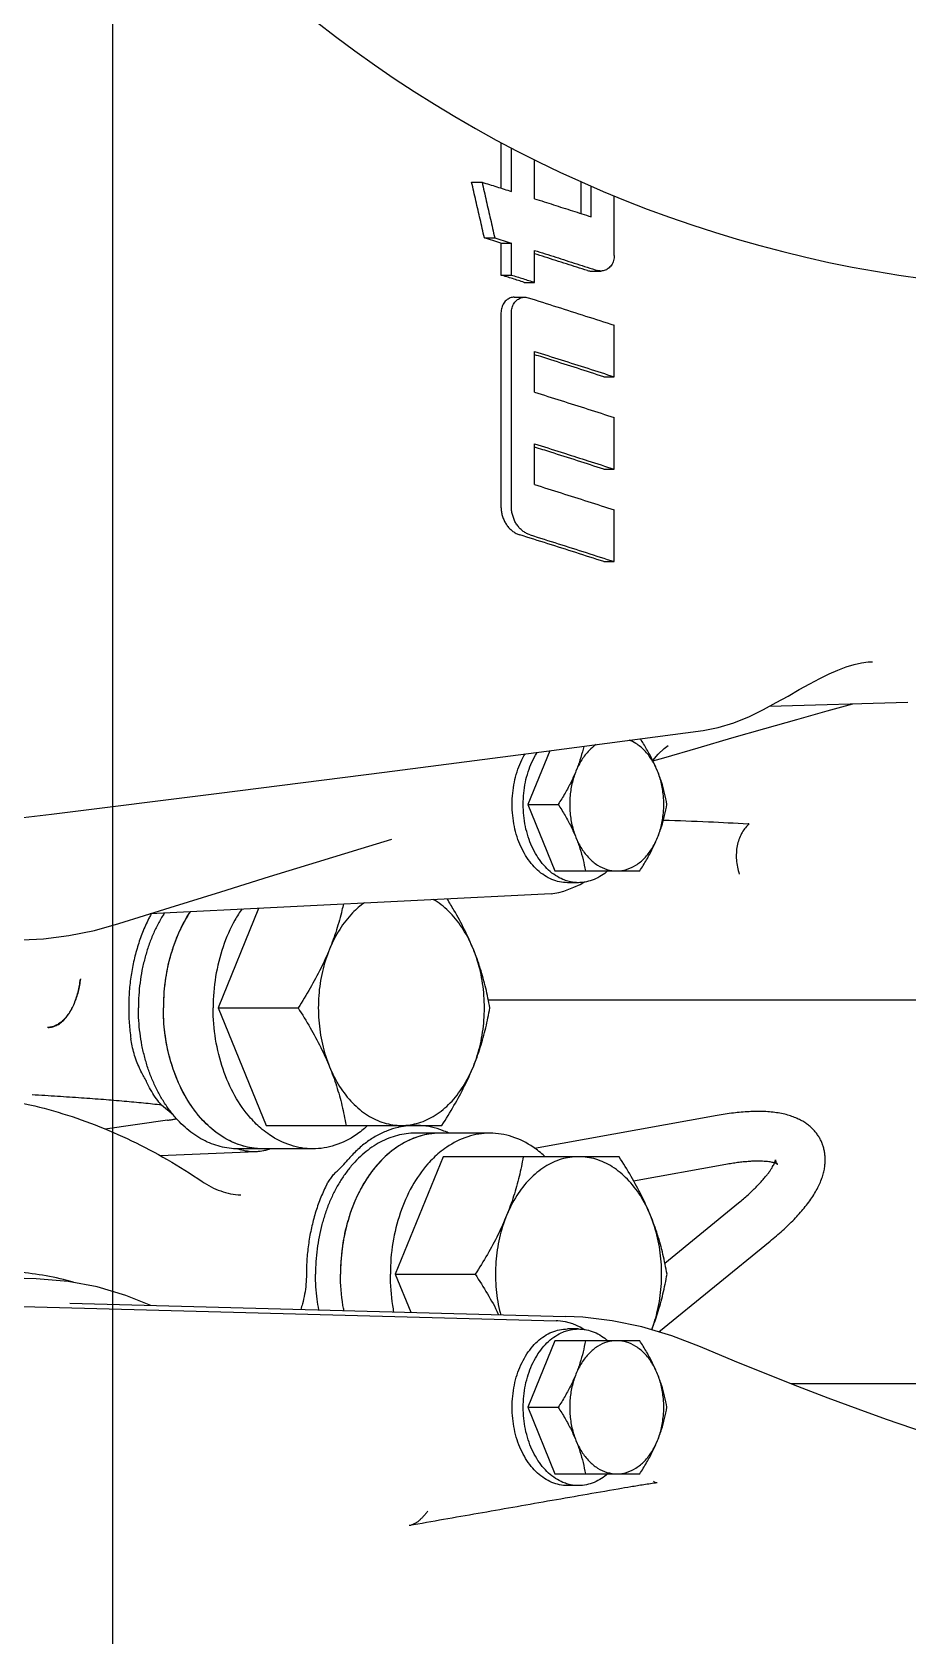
# Model space of a CAD drawing. Header units: millimetres. Extents: x 156850 to 204135, y 56350 to 74150.
# Drawn here: x 175339.7 to 175451.6, y 61167.3 to 61372.1 of the extents above; entities that cross this region are included whole.
import ezdxf

# ---------------------------------------------------------------- set-up
doc = ezdxf.new("R2010")
doc.units = ezdxf.units.MM
doc.header["$LTSCALE"] = 150
doc.layers.add('-----33 Equipment', color=5, linetype='Continuous')

# ---------------------------------------------------------------- blocks, each defined once
blk = doc.blocks.new('X-2F-PLAN$0$filter_oben')
at = {"color": 0, "linetype": 'Continuous'}
blk.add_arc((1942.26, 5451.31), 158.75, 128.1867, 51.8133, dxfattribs=at)
blk = doc.blocks.new('X-2F-PLAN$0$A$C73FA2420')
at = {"color": 0, "linetype": 'Continuous'}
for p, q in [((1455.35, 309.42), (1453.27, 231.62)), ((1458.63, 298.01), (1458.76, 302.65)), ((1455.52, 293.71), (1453.83, 230.41)), ((1496.97, 292.38), (1496.92, 292.38)), ((1478.9, 281.24), (1477.74, 289.23)), ((1507.82, 232.27), (1505.26, 283.47)), ((1474.87, 269.93), (1474.34, 282.18)), ((1479.6, 280.53), (1480.81, 282)), ((1493.23, 274.8), (1478.23, 268.67)), ((1493.23, 274.8), (1493.23, 264.57)), ((1505.95, 269.61), (1493.23, 274.8)), ((1475.23, 262.69), (1475.23, 272.24)), ((1478.23, 268.67), (1478.23, 246.2)), ((1459.23, 252.17), (1454.36, 250.18)), ((1474.23, 246.05), (1459.23, 252.17)), ((1459.23, 252.17), (1459.23, 241.95)), ((1477.23, 240.07), (1477.23, 249.61)), ((1474.23, 223.58), (1474.23, 246.05)), ((1598.69, 242.41), (1598.69, 241.08)), ((1494.23, 177.84), (1494.23, 240.28)), ((1591.58, 240.78), (1591.58, 239.46)), ((1582.01, 238.66), (1557.33, 238.66)), ((1586.83, 238.66), (1586.83, 237.33)), ((1590.91, 238.66), (1586.83, 238.66)), ((1590.91, 238.66), (1590.91, 237.33)), ((1603.74, 238.66), (1597.93, 238.66)), ((1557.33, 237.33), (1582.01, 237.33)), ((1584.01, 236.96), (1584.01, 235.64)), ((1585.9, 235.69), (1585.9, 234.37)), ((1586.83, 237.33), (1590.91, 237.33)), ((1597.51, 237.33), (1603.04, 237.33)), ((1442.23, 235.23), (1433.73, 231.76)), ((1450.73, 231.76), (1442.23, 235.23)), ((1442.23, 235.23), (1442.23, 231.35)), ((1479.49, 211.06), (1475.3, 234.37)), ((1519.23, 235.23), (1510.73, 231.76)), ((1519.23, 235.23), (1519.23, 231.35)), ((1526.07, 232.44), (1519.23, 235.23)), ((1560.08, 234.37), (1565.28, 234.37)), ((1571.88, 234.37), (1577.08, 234.37)), ((1585.9, 234.37), (1589.98, 234.37)), ((1596.58, 234.37), (1601.53, 234.37)), ((1433.73, 231.76), (1433.73, 220.94)), ((1450.73, 220.94), (1450.73, 231.76)), ((1510.73, 231.76), (1510.73, 220.94)), ((1432.23, 228.75), (1432.23, 230.17)), ((1452.23, 228.75), (1452.23, 230.17)), ((1453.83, 230.41), (1453.83, 230.41)), ((1508.15, 230.65), (1508.64, 229.36)), ((1509.23, 228.75), (1509.23, 230.17)), ((1598.74, 228.45), (1594.69, 228.45)), ((1550.23, 225.51), (1550.23, 224.19)), ((1562.03, 225.51), (1562.03, 224.19)), ((1573.83, 225.51), (1573.83, 224.19)), ((1587.34, 227.19), (1587.34, 225.91)), ((1594.27, 227.12), (1598.16, 227.12)), ((1550.23, 224.19), (1556.83, 224.19)), ((1562.03, 224.19), (1568.63, 224.19)), ((1573.83, 224.19), (1580.43, 224.19)), ((1589.34, 224.19), (1596.92, 224.19)), ((1473.24, 209.93), (1471.13, 221.72)), ((1451.85, 218.49), (1463.43, 204.3)), ((1460.65, 217.74), (1468.35, 208.32)), ((1531.76, 204.37), (1532.28, 186.68)), ((1445.23, 168.62), (1445.23, 201.63)), ((1537.45, 191.23), (1537.45, 191.23))]:
    blk.add_line(p, q, dxfattribs=at)
for points in [[(1514.83, 324.15), (1515.15, 320.98), (1515.5, 317.61), (1515.87, 314.17), (1516.27, 310.65), (1516.68, 307.06), (1517.11, 303.41), (1517.55, 299.69), (1517.99, 296.05)], [(1501.92, 299.8), (1502.07, 297.1), (1502.48, 293.86), (1503.14, 290.59), (1504.01, 287.45)], [(1455.24, 283.4), (1456.52, 286.58), (1457.6, 290.24), (1458.3, 293.94), (1458.63, 298.01)], [(1517.99, 296.05), (1520.66, 274.66), (1523.34, 253.54)], [(1504.01, 287.45), (1506.06, 280.91), (1508.07, 274.45), (1510, 268.22), (1511.85, 262.24), (1513.61, 256.51), (1514.8, 252.61)], [(1523.34, 253.54), (1526.02, 232.83), (1528.66, 212.84)], [(1452.16, 228.06), (1452.46, 228.53), (1452.87, 229.47), (1453.14, 230.44), (1453.27, 231.41), (1453.27, 231.62)], [(1507.82, 232.27), (1507.83, 232.04), (1507.96, 231.27), (1508.15, 230.65)], [(1449.96, 213.19), (1451.36, 216.84), (1452.49, 220.65), (1453.27, 224.45), (1453.72, 228.21), (1453.83, 230.41)], [(1508.64, 229.36), (1509, 228.56), (1509.3, 228.06)], [(1524.78, 219.26), (1525.19, 217.88), (1526.47, 213.47), (1527.72, 209.16), (1528.92, 204.95), (1530.08, 200.86), (1531.17, 196.98), (1532.07, 193.71)], [(1524.84, 219.28), (1525.65, 218.59), (1526.38, 217.81), (1526.76, 217.32)], [(1435.97, 174.63), (1436.76, 177.36), (1437.61, 180.15), (1438.52, 183), (1439.53, 186.05), (1440.69, 189.42), (1441.99, 193.06), (1443.4, 196.86), (1444.89, 200.76), (1446.45, 204.71), (1448.13, 208.83), (1449.96, 213.19)], [(1528.66, 212.84), (1529.03, 210.94), (1529.66, 208.91), (1530.47, 206.93), (1531.35, 205.13), (1532.23, 203.5), (1533.07, 202), (1533.89, 200.57), (1534.64, 199.21), (1535.31, 197.94), (1535.89, 196.76), (1536.37, 195.64), (1536.78, 194.56), (1537.08, 193.55), (1537.3, 192.6), (1537.42, 191.75), (1537.45, 191.23)], [(1516.64, 207.03), (1516.69, 206.98), (1516.72, 206.99), (1516.74, 207.01), (1516.75, 207.05), (1516.75, 207.11)]]:
    blk.add_lwpolyline(points, dxfattribs=at)
for points, start_tangent, end_tangent in [([(1458.21, 293.27), (1458.55, 294.54), (1459.23, 298.1), (1459.54, 301.69), (1459.49, 305.29), (1459.08, 308.87), (1458.3, 312.42), (1457.16, 315.93)], (0.270311, 0.962773), (-0.354349, 0.935113)), ([(1482.36, 309.69), (1481.95, 304.84), (1481.13, 300.02), (1479.91, 295.23), (1478.29, 290.5), (1476.27, 285.85), (1473.86, 281.28), (1471.07, 276.83)], (-0.043087, -0.999071), (-0.561174, -0.827698)), ([(1480.81, 282), (1481.07, 284.3), (1481.3, 286.77), (1481.52, 289.42), (1481.73, 292.25), (1481.93, 295.29), (1482.13, 298.54)], (0.128233, 0.991744), (0.058564, 0.998284)), ([(1490.74, 296.5), (1490.73, 296.58)], (-0.052663, 0.998612), (-0.047417, 0.998875)), ([(1490.74, 296.5), (1490.77, 296.2), (1490.83, 295.9), (1490.93, 295.61), (1491.06, 295.33), (1491.22, 295.06), (1491.42, 294.79), (1491.64, 294.55), (1491.89, 294.31)], (0.047401, -0.998876), (0.753333, -0.657639)), ([(1491.89, 294.35), (1491.5, 294.75), (1491.2, 295.16), (1490.96, 295.6), (1490.81, 296.04), (1490.74, 296.5)], (-0.74273, 0.669591), (-0.078522, 0.996912)), ([(1496.92, 292.38), (1496.12, 292.5), (1495.32, 292.67), (1494.53, 292.9), (1493.77, 293.19), (1493.07, 293.53), (1492.43, 293.92), (1491.89, 294.35)], (-0.994222, 0.107345), (-0.74273, 0.669591)), ([(1491.89, 294.31), (1492.39, 293.92), (1492.98, 293.56), (1493.64, 293.23)], (0.753333, -0.657639), (0.913393, -0.407079)), ([(1493.64, 293.23), (1494.43, 292.92), (1495.25, 292.68), (1496.08, 292.5), (1496.92, 292.38)], (0.91339, -0.407085), (0.994817, -0.101682)), ([(1475.23, 272.24), (1475.25, 272.81), (1475.4, 273.95), (1475.69, 275.07), (1476.11, 276.17), (1476.68, 277.24), (1477.38, 278.27), (1478.21, 279.25), (1479.16, 280.17), (1480.22, 281.03), (1481.39, 281.82), (1482.65, 282.54), (1484, 283.16), (1485.42, 283.71), (1486.91, 284.15), (1488.45, 284.51), (1490.02, 284.76), (1491.62, 284.92), (1493.23, 284.97)], (0, 1), (1, 0)), ([(1484.77, 284.43), (1485.56, 284.83), (1486.45, 285.2), (1487.41, 285.52), (1488.38, 285.77), (1489.28, 285.93)], (0.873733, 0.486405), (0.989734, 0.142923)), ([(1505.28, 283.32), (1504.81, 283.56), (1503.1, 284.35), (1501.28, 285), (1499.37, 285.52), (1497.4, 285.9), (1495.38, 286.13), (1493.34, 286.21), (1491.3, 286.14), (1489.28, 285.93)], (-0.878618, 0.477525), (-0.989734, -0.142923)), ([(1505.36, 281.65), (1505.08, 281.82), (1503.81, 282.54), (1502.47, 283.16), (1501.04, 283.71), (1499.56, 284.15), (1498.02, 284.51), (1496.45, 284.76), (1494.85, 284.92), (1493.23, 284.97)], (-0.84062, 0.541626), (-1, 0)), ([(1480.81, 282), (1481.63, 282.66), (1482.55, 283.27), (1483.55, 283.8)], (0.74385, 0.668347), (0.903343, 0.428919)), ([(1483.55, 283.8), (1484.17, 284.1), (1484.77, 284.43)], (0.903343, 0.428919), (0.873733, 0.486405)), ([(1475.23, 269.06), (1475.25, 269.63), (1475.4, 270.77), (1475.69, 271.89), (1476.11, 272.99), (1476.68, 274.06), (1477.38, 275.09), (1478.21, 276.07), (1479.16, 276.99), (1480.22, 277.85), (1481.39, 278.64), (1482.65, 279.35), (1484, 279.98), (1485.42, 280.52), (1486.91, 280.97), (1488.45, 281.33), (1490.02, 281.58), (1491.62, 281.73), (1493.23, 281.78)], (0, 1), (1, 0)), ([(1475.69, 271.89), (1477.02, 274.58), (1479.16, 276.99), (1482.01, 279.01), (1485.42, 280.52), (1489.23, 281.47), (1493.23, 281.78)], (0.30679, 0.951777), (1, 0)), ([(1478.9, 281.24), (1478.96, 280.78), (1479.04, 280.35), (1479.08, 280.1)], (0.143529, -0.989646), (0.178144, -0.984005)), ([(1497.08, 281.49), (1496.45, 281.58), (1494.85, 281.73), (1493.23, 281.78)], (-0.988249, 0.152854), (-1, 0)), ([(1505.57, 278.33), (1504.46, 279.01), (1501.04, 280.52), (1497.24, 281.47), (1493.23, 281.78)], (-0.832646, 0.553806), (-1, 0)), ([(1497.39, 281.44), (1497.08, 281.49)], (-0.986183, 0.165659), (-0.988249, 0.152854)), ([(1504.33, 279.08), (1503.81, 279.35), (1502.47, 279.98), (1501.04, 280.52), (1499.56, 280.97), (1498.02, 281.33), (1497.39, 281.44)], (-0.874998, 0.484126), (-0.986183, 0.165659)), ([(1504.58, 278.94), (1504.33, 279.08)], (-0.867289, 0.497805), (-0.874998, 0.484126)), ([(1505.52, 278.36), (1505.08, 278.64), (1504.58, 278.94)], (-0.834311, 0.551294), (-0.867289, 0.497805)), ([(1471.07, 276.83), (1470.38, 275.67), (1469.86, 274.45), (1469.51, 273.19), (1469.35, 271.9)], (-0.561174, -0.827698), (-0.043087, -0.999071)), ([(1477.71, 269.14), (1479.16, 270.63), (1482.01, 272.64), (1485.42, 274.16), (1489.23, 275.1), (1493.18, 275.42)], (0.638762, 0.769404), (0.999998, 0.00193)), ([(1493.18, 275.42), (1493.23, 275.42)], (0.999998, 0.00193), (1, 0)), ([(1493.28, 275.42), (1493.23, 275.42)], (-0.999998, 0.00193), (-1, 0)), ([(1505.9, 271.73), (1504.46, 272.64), (1501.04, 274.16), (1497.24, 275.1), (1493.28, 275.42)], (-0.819027, 0.573755), (-0.999998, 0.00193)), ([(1474.87, 269.93), (1474.86, 270.34), (1474.96, 271.27), (1475.2, 272.2)], (-0.043106, 0.99907), (0.324934, 0.945737)), ([(1475.2, 272.2), (1475.22, 272.25)], (0.324934, 0.945737), (0.332627, 0.943058)), ([(1475.22, 272.25), (1475.23, 272.28)], (0.332627, 0.943058), (0.338239, 0.94106)), ([(1475.23, 269.06), (1475.69, 271.89)], (0, 1), (0.30679, 0.951777)), ([(1474.98, 269), (1474.91, 269.4), (1474.87, 269.93)], (-0.196467, 0.98051), (-0.043106, 0.99907)), ([(1475.22, 268.13), (1475.11, 268.47), (1474.98, 269)], (-0.333429, 0.942775), (-0.196467, 0.98051)), ([(1475.23, 262.69), (1475.69, 265.52), (1477.02, 268.22), (1477.71, 269.14)], (0, 1), (0.638762, 0.769404)), ([(1459.23, 263.51), (1457.94, 263.57), (1456.67, 263.74), (1455.44, 264.02), (1454.73, 264.24)], (-1, 0), (-0.94564, 0.325216)), ([(1493.23, 264.57), (1490.71, 263.03), (1488.2, 261.68), (1485.73, 260.56)], (-0.84076, -0.541408), (-0.92582, -0.377964)), ([(1500.73, 260.56), (1498.27, 261.68), (1495.76, 263.03), (1493.23, 264.57)], (-0.92582, 0.377964), (-0.84076, 0.541408)), ([(1454.67, 261.92), (1456.02, 262.13), (1457.62, 262.29), (1459.23, 262.34)], (0.983254, 0.18224), (1, 0)), ([(1470.54, 260.98), (1468.84, 261.74), (1467.04, 262.37), (1465.16, 262.86), (1463.22, 263.22), (1461.24, 263.44), (1459.23, 263.51)], (-0.89549, 0.445081), (-1, 0)), ([(1477.23, 249.61), (1477.22, 250.18), (1477.07, 251.32), (1476.78, 252.44), (1476.35, 253.54), (1475.79, 254.61), (1475.08, 255.64), (1474.26, 256.62), (1473.31, 257.55), (1472.24, 258.41), (1471.08, 259.2), (1469.81, 259.91), (1468.47, 260.54), (1467.04, 261.08), (1465.56, 261.53), (1464.02, 261.88), (1462.45, 262.13), (1460.85, 262.29), (1459.23, 262.34)], (0, 1), (-1, 0)), ([(1478.16, 255.73), (1477.02, 257.17), (1475.69, 259.86), (1475.23, 262.69)], (-0.678497, 0.734603), (0, 1)), ([(1470.54, 260.98), (1471, 260.73), (1471.47, 260.41), (1471.94, 260.03), (1472.39, 259.59)], (0.89549, -0.445081), (0.676539, -0.736407)), ([(1485.73, 260.56), (1483.2, 259.27), (1481.1, 257.61), (1479.53, 255.69), (1478.56, 253.58), (1478.23, 251.38)], (-0.92582, -0.377964), (0, -1)), ([(1485.73, 260.56), (1483.27, 259.67), (1480.76, 258.97), (1478.23, 258.45)], (-0.92582, -0.377964), (-0.985438, -0.170033)), ([(1500.73, 260.56), (1497.87, 261.47), (1494.8, 261.93), (1491.67, 261.93), (1488.6, 261.47), (1485.73, 260.56)], (-0.92582, 0.377964), (-0.92582, -0.377964)), ([(1506.67, 256.1), (1505.37, 257.61), (1503.27, 259.26), (1500.73, 260.56)], (-0.575006, 0.818149), (-0.92582, 0.377964)), ([(1506.49, 258.79), (1505.71, 258.97), (1503.2, 259.67), (1500.73, 260.56)], (-0.977191, 0.212362), (-0.92582, 0.377964)), ([(1454.58, 258.72), (1455.23, 258.84), (1459.23, 259.16)], (0.982551, 0.185991), (1, 0)), ([(1463.08, 258.86), (1462.45, 258.95), (1460.85, 259.11), (1459.23, 259.16)], (-0.988249, 0.152854), (-1, 0)), ([(1476.78, 249.26), (1475.45, 251.95), (1473.31, 254.36), (1470.46, 256.38), (1467.04, 257.9), (1463.24, 258.84), (1459.23, 259.16)], (-0.30679, 0.951777), (-1, 0)), ([(1463.39, 258.81), (1463.08, 258.86)], (-0.986183, 0.165659), (-0.988249, 0.152854)), ([(1470.33, 256.45), (1469.81, 256.73), (1468.47, 257.36), (1467.04, 257.9), (1465.56, 258.35), (1464.02, 258.7), (1463.39, 258.81)], (-0.874998, 0.484126), (-0.986183, 0.165659)), ([(1472.39, 259.59), (1473.07, 258.89), (1473.82, 258.22)], (0.676539, -0.736407), (0.763288, -0.646058)), ([(1477.98, 251.8), (1477.54, 253.2), (1476.9, 254.55), (1476.06, 255.85), (1475.03, 257.08), (1473.82, 258.22)], (-0.227794, 0.973709), (-0.763288, 0.646058)), ([(1470.58, 256.31), (1470.33, 256.45)], (-0.867289, 0.497805), (-0.874998, 0.484126)), ([(1475.38, 252.06), (1475.08, 252.46), (1474.26, 253.44), (1473.31, 254.36), (1472.24, 255.23), (1471.08, 256.01), (1470.58, 256.31)], (-0.571956, 0.820284), (-0.867289, 0.497805)), ([(1454.4, 252.33), (1455.23, 252.47), (1459.18, 252.79)], (0.981171, 0.193141), (0.999998, 0.00193)), ([(1459.18, 252.79), (1459.23, 252.79)], (0.999998, 0.00193), (1, 0)), ([(1459.28, 252.79), (1459.23, 252.79)], (-0.999998, 0.00193), (-1, 0)), ([(1474.76, 246.51), (1473.31, 248), (1470.46, 250.02), (1467.04, 251.53), (1463.24, 252.47), (1459.28, 252.79)], (-0.638762, 0.769404), (-0.999998, 0.00193)), ([(1475.52, 251.85), (1475.38, 252.06)], (-0.554366, 0.832273), (-0.571956, 0.820284)), ([(1431.79, 223.69), (1430.22, 232.7), (1428.66, 241.59), (1427.12, 250.37)], (-0.171624, 0.985163), (-0.173242, 0.984879)), ([(1428.95, 248.01), (1428.62, 248.29), (1428.31, 248.56), (1428.01, 248.85), (1427.74, 249.14), (1427.51, 249.43), (1427.33, 249.74), (1427.2, 250.05), (1427.12, 250.37)], (-0.767704, 0.640804), (-0.173262, 0.984876)), ([(1477.23, 246.43), (1477.22, 247), (1477.07, 248.14), (1476.78, 249.26), (1476.35, 250.36), (1475.79, 251.43), (1475.52, 251.85)], (0, 1), (-0.554366, 0.832273)), ([(1478.07, 251.35), (1477.98, 251.8)], (-0.181914, 0.983314), (-0.227794, 0.973709)), ([(1478.23, 249.2), (1478.2, 250.38), (1478.07, 251.35)], (0.043043, 0.999073), (-0.181914, 0.983314)), ([(1478.23, 251.38), (1478.56, 249.17), (1479.53, 247.06), (1481.1, 245.14), (1483.2, 243.5), (1485.73, 242.19)], (0, -1), (0.92582, -0.377964)), ([(1477.23, 246.43), (1476.78, 249.26)], (0, 1), (-0.30679, 0.951777)), ([(1477.59, 246.14), (1478.01, 247.53), (1478.21, 248.95), (1478.23, 249.2)], (0.354196, 0.935171), (0.043043, 0.999073)), ([(1477.23, 240.07), (1476.78, 242.9), (1475.45, 245.59), (1474.76, 246.51)], (0, 1), (-0.638762, 0.769404)), ([(1477.26, 245.36), (1477.59, 246.14)], (0.426821, 0.904336), (0.354196, 0.935171)), ([(1478.23, 246.2), (1480.76, 244.66), (1483.27, 243.31), (1485.73, 242.19)], (0.84076, -0.541408), (0.92582, -0.377964)), ([(1500.73, 242.19), (1503.26, 243.49), (1505.37, 245.14), (1506.94, 247.07), (1507.09, 247.32)], (0.92582, 0.377964), (0.505007, 0.863115)), ([(1500.73, 242.19), (1503.2, 243.31), (1505.71, 244.66), (1507.16, 245.53)], (0.92582, 0.377964), (0.850907, 0.525316)), ([(1459.23, 241.95), (1456.71, 240.4), (1454.2, 239.05), (1454.06, 238.99)], (-0.84076, -0.541408), (-0.897502, -0.441011)), ([(1466.73, 237.94), (1464.27, 239.05), (1461.76, 240.4), (1459.23, 241.95)], (-0.92582, 0.377964), (-0.84076, 0.541408)), ([(1485.73, 242.19), (1488.2, 241.3), (1490.71, 240.6), (1493.23, 240.08)], (0.92582, -0.377964), (0.985438, -0.170033)), ([(1485.73, 242.19), (1488.6, 241.29), (1491.67, 240.83), (1494.8, 240.83), (1497.87, 241.29), (1500.73, 242.19)], (0.92582, -0.377964), (0.92582, 0.377964)), ([(1493.23, 240.08), (1495.76, 240.6), (1498.27, 241.3), (1500.73, 242.19)], (0.985438, 0.170033), (0.92582, 0.377964)), ([(1591.58, 240.78), (1593.95, 241.32), (1596.32, 241.86), (1598.69, 242.41)], (0.974949, 0.222426), (0.974858, 0.222827)), ([(1474.31, 233.11), (1475.45, 234.54), (1476.78, 237.23), (1477.23, 240.07)], (0.678497, 0.734603), (0, 1)), ([(1590.91, 238.66), (1591.25, 239.72), (1591.58, 240.78)], (0.300867, 0.953666), (0.300189, 0.95388)), ([(1598.69, 241.08), (1596.32, 240.54), (1593.95, 240), (1591.58, 239.46)], (-0.974872, -0.222765), (-0.974963, -0.222365)), ([(1598.69, 241.08), (1598.1, 239.21), (1597.51, 237.33)], (-0.299752, -0.954017), (-0.300944, -0.953642)), ([(1466.73, 237.94), (1463.87, 238.84), (1460.8, 239.3), (1457.67, 239.3), (1454.6, 238.84), (1454.04, 238.7)], (-0.92582, 0.377964), (-0.967638, -0.252341)), ([(1474.23, 228.75), (1473.91, 230.96), (1472.94, 233.07), (1471.37, 234.99), (1469.27, 236.63), (1466.73, 237.94)], (0, 1), (-0.92582, 0.377964)), ([(1474.23, 235.82), (1471.71, 236.34), (1469.2, 237.04), (1466.73, 237.94)], (-0.985438, 0.170033), (-0.92582, 0.377964)), ([(1557.33, 238.66), (1556.78, 238.63), (1556.24, 238.53), (1555.73, 238.36), (1555.25, 238.13), (1554.81, 237.85), (1554.42, 237.51), (1554.1, 237.13), (1553.84, 236.72), (1553.66, 236.27)], (-1, 0), (-0.301634, -0.953424)), ([(1584.01, 236.96), (1584, 237.09), (1583.95, 237.37), (1583.84, 237.63), (1583.69, 237.88), (1583.48, 238.11), (1583.24, 238.3), (1582.96, 238.45), (1582.66, 238.57), (1582.34, 238.64), (1582.01, 238.66)], (0.000012, 1), (-1, 0)), ([(1585.9, 235.69), (1586.37, 237.18), (1586.83, 238.66)], (0.301821, 0.953365), (0.300867, 0.953666)), ([(1591.58, 239.46), (1591.25, 238.39), (1590.91, 237.33)], (-0.300268, -0.953855), (-0.300944, -0.953642)), ([(1432.23, 230.17), (1432.34, 231.17), (1432.64, 232.16), (1433.14, 233.1), (1433.82, 233.99), (1434.68, 234.8), (1435.69, 235.51), (1436.83, 236.11), (1438.08, 236.6), (1439.42, 236.95), (1440.81, 237.16), (1442.23, 237.24)], (0, 1), (1, 0)), ([(1432.42, 230.11), (1432.64, 230.74), (1433.14, 231.69), (1433.82, 232.57), (1434.68, 233.38), (1435.69, 234.1), (1436.83, 234.7), (1438.08, 235.18), (1439.42, 235.54), (1440.81, 235.75), (1442.23, 235.82)], (0.266526, 0.963828), (1, 0)), ([(1442.23, 237.24), (1443.66, 237.16), (1445.05, 236.95), (1446.39, 236.6), (1447.64, 236.11), (1448.78, 235.51), (1449.79, 234.8), (1450.65, 233.99), (1451.33, 233.1), (1451.83, 232.16), (1452.13, 231.17), (1452.23, 230.17)], (1, 0), (0, -1)), ([(1442.23, 235.82), (1443.66, 235.75), (1445.05, 235.54), (1446.39, 235.18), (1447.64, 234.7), (1448.78, 234.1), (1449.79, 233.38), (1450.65, 232.57), (1451.33, 231.69), (1451.83, 230.74), (1452.05, 230.11)], (1, 0), (0.266526, -0.963828)), ([(1509.23, 230.17), (1509.34, 231.17), (1509.64, 232.16), (1510.14, 233.1), (1510.82, 233.99), (1511.68, 234.8), (1512.69, 235.51), (1513.83, 236.11), (1515.08, 236.6), (1516.42, 236.95), (1517.81, 237.16), (1519.23, 237.24)], (0, 1), (1, 0)), ([(1509.42, 230.11), (1509.64, 230.74), (1510.14, 231.69), (1510.82, 232.57), (1511.68, 233.38), (1512.69, 234.1), (1513.83, 234.7), (1515.08, 235.18), (1516.42, 235.54), (1517.81, 235.75), (1519.23, 235.82)], (0.266526, 0.963828), (1, 0)), ([(1519.23, 237.24), (1520.66, 237.16), (1522.05, 236.95), (1523.39, 236.6), (1524.64, 236.11), (1525.67, 235.58)], (1, 0), (0.859608, -0.510954)), ([(1519.23, 235.82), (1520.66, 235.75), (1522.05, 235.54), (1523.39, 235.18), (1524.64, 234.7), (1525.78, 234.1), (1525.87, 234.04)], (1, 0), (0.847388, -0.530974)), ([(1550.23, 225.51), (1551.38, 229.09), (1552.52, 232.67), (1553.66, 236.27)], (0.305152, 0.952304), (0.301634, 0.953424)), ([(1553.66, 234.95), (1553.84, 235.39), (1554.1, 235.81), (1554.42, 236.19), (1554.81, 236.52), (1555.25, 236.81), (1555.73, 237.03), (1556.24, 237.2), (1556.78, 237.3), (1557.33, 237.33)], (0.30171, 0.9534), (1, 0)), ([(1582.01, 237.33), (1582.34, 237.31), (1582.66, 237.24), (1582.96, 237.13), (1583.24, 236.97), (1583.48, 236.78), (1583.69, 236.56), (1583.84, 236.31), (1583.95, 236.04), (1584, 235.76), (1584.01, 235.64)], (1, 0), (-0.000012, -1)), ([(1584.01, 235.64), (1584, 235.48), (1583.94, 235.2)], (-0.000012, -1), (-0.301629, -0.953425)), ([(1586.83, 237.33), (1586.37, 235.85), (1585.9, 234.37)], (-0.300944, -0.953642), (-0.301897, -0.953341)), ([(1553.66, 234.95), (1552.52, 231.35), (1551.38, 227.76), (1550.23, 224.19)], (-0.30171, -0.9534), (-0.30522, -0.952282)), ([(1560.08, 234.37), (1559, 230.96), (1557.92, 227.57), (1556.83, 224.19)], (-0.301897, -0.953341), (-0.30522, -0.952282)), ([(1562.03, 225.51), (1563.12, 228.9), (1564.2, 232.29), (1564.86, 234.37)], (0.305152, 0.952304), (0.30225, 0.953229)), ([(1565.28, 234.37), (1564.2, 230.96), (1564.02, 230.42)], (-0.301897, -0.953341), (-0.303176, -0.952935)), ([(1571.88, 234.37), (1570.8, 230.96), (1569.72, 227.57), (1568.63, 224.19)], (-0.301897, -0.953341), (-0.30522, -0.952282)), ([(1573.83, 225.51), (1574.92, 228.9), (1576, 232.29), (1576.66, 234.37)], (0.305152, 0.952304), (0.30225, 0.953229)), ([(1577.08, 234.37), (1576, 230.96), (1574.92, 227.57), (1573.83, 224.19)], (-0.301897, -0.953341), (-0.30522, -0.952282)), ([(1583.94, 235.2), (1582.77, 231.52), (1581.6, 227.85), (1580.43, 224.19)], (-0.301629, -0.953425), (-0.30522, -0.952282)), ([(1587.41, 227.62), (1588.26, 230.3), (1589.12, 233), (1589.56, 234.37)], (0.304455, 0.952527), (0.30225, 0.953229)), ([(1589.98, 234.37), (1589.12, 231.67), (1588.26, 228.98), (1587.41, 226.3)], (-0.301897, -0.953341), (-0.304525, -0.952504)), ([(1596.58, 234.37), (1595.81, 231.95), (1595.04, 229.53), (1594.27, 227.12)], (-0.301897, -0.953341), (-0.304254, -0.952591)), ([(1432.23, 228.75), (1432.34, 229.76), (1432.42, 230.11)], (0, 1), (0.266526, 0.963828)), ([(1442.23, 231.35), (1440.8, 230.48), (1439.38, 229.71), (1437.98, 229.08)], (-0.84076, -0.541408), (-0.92582, -0.377964)), ([(1446.48, 229.08), (1444.86, 229.59), (1443.12, 229.85), (1441.35, 229.85), (1439.61, 229.59), (1437.98, 229.08)], (-0.92582, 0.377964), (-0.92582, -0.377964)), ([(1446.48, 229.08), (1445.09, 229.71), (1443.66, 230.48), (1442.23, 231.35)], (-0.92582, 0.377964), (-0.84076, 0.541408)), ([(1452.05, 230.11), (1452.13, 229.76), (1452.23, 228.75)], (0.266526, -0.963828), (0, -1)), ([(1509.23, 228.75), (1509.34, 229.76), (1509.42, 230.11)], (0, 1), (0.266526, 0.963828)), ([(1519.23, 231.35), (1517.8, 230.48), (1516.38, 229.71), (1514.98, 229.08)], (-0.84076, -0.541408), (-0.92582, -0.377964)), ([(1523.48, 229.08), (1521.86, 229.59), (1520.12, 229.85), (1518.35, 229.85), (1516.61, 229.59), (1514.98, 229.08)], (-0.92582, 0.377964), (-0.92582, -0.377964)), ([(1523.48, 229.08), (1522.09, 229.71), (1520.66, 230.48), (1519.23, 231.35)], (-0.92582, 0.377964), (-0.84076, 0.541408)), ([(1564.02, 230.42), (1563.12, 227.57), (1562.03, 224.19)], (-0.303176, -0.952935), (-0.30522, -0.952282)), ([(1433.73, 225.04), (1433.14, 225.81), (1432.64, 226.76), (1432.34, 227.75), (1432.23, 228.75)], (-0.657908, 0.753098), (0, 1)), ([(1437.98, 229.08), (1436.59, 228.57), (1435.16, 228.17), (1433.73, 227.88)], (-0.92582, -0.377964), (-0.985438, -0.170033)), ([(1437.98, 229.08), (1436.55, 228.34), (1435.36, 227.41), (1434.47, 226.32), (1433.92, 225.12), (1433.73, 223.87)], (-0.92582, -0.377964), (0, -1)), ([(1450.73, 227.88), (1449.3, 228.17), (1447.88, 228.57), (1446.48, 229.08)], (-0.985438, 0.170033), (-0.92582, 0.377964)), ([(1450.73, 223.87), (1450.55, 225.12), (1450, 226.32), (1449.11, 227.41), (1447.92, 228.34), (1446.48, 229.08)], (0, 1), (-0.92582, 0.377964)), ([(1452.18, 228.05), (1452.13, 227.75), (1451.83, 226.76), (1451.33, 225.81), (1450.74, 225.04)], (-0.138986, -0.990294), (-0.657908, -0.753098)), ([(1452.23, 228.75), (1452.18, 228.05)], (0, -1), (-0.138986, -0.990294)), ([(1466.73, 219.57), (1469.26, 220.86), (1471.37, 222.52), (1472.94, 224.44), (1473.91, 226.55), (1474.23, 228.75)], (0.92582, 0.377964), (0, 1)), ([(1509.28, 228.05), (1509.23, 228.75)], (-0.139017, 0.99029), (0, 1)), ([(1510.73, 225.04), (1510.14, 225.81), (1509.64, 226.76), (1509.34, 227.75), (1509.28, 228.05)], (-0.657908, 0.753098), (-0.139017, 0.99029)), ([(1514.98, 229.08), (1513.59, 228.57), (1512.16, 228.17), (1510.73, 227.88)], (-0.92582, -0.377964), (-0.985438, -0.170033)), ([(1514.98, 229.08), (1513.55, 228.34), (1512.36, 227.41), (1511.47, 226.32), (1510.92, 225.12), (1510.73, 223.87)], (-0.92582, -0.377964), (0, -1)), ([(1526.64, 228.09), (1526.3, 228.17), (1524.88, 228.57), (1523.48, 229.08)], (-0.97615, 0.217096), (-0.92582, 0.377964)), ([(1526.87, 226.51), (1526.11, 227.41), (1524.92, 228.34), (1523.48, 229.08)], (-0.567531, 0.823352), (-0.92582, 0.377964)), ([(1587.41, 227.62), (1587.35, 227.35), (1587.34, 227.19)], (-0.304455, -0.952527), (-0.000017, -1)), ([(1587.34, 225.86), (1587.35, 226.02), (1587.41, 226.3)], (0.000017, 1), (0.304525, 0.952504)), ([(1589.34, 224.19), (1589.01, 224.21), (1588.69, 224.28), (1588.38, 224.39), (1588.11, 224.55), (1587.86, 224.74), (1587.66, 224.96), (1587.5, 225.2), (1587.4, 225.47), (1587.35, 225.74), (1587.34, 225.86)], (-1, 0), (0.000017, 1)), ([(1432.59, 218.71), (1432.33, 220.41), (1432.06, 222.07), (1431.79, 223.69)], (-0.145738, 0.989323), (-0.171595, 0.985168)), ([(1433.73, 223.87), (1433.92, 222.62), (1434.47, 221.43), (1435.36, 220.34), (1436.55, 219.41), (1437.98, 218.67)], (0, -1), (0.92582, -0.377964)), ([(1446.48, 218.67), (1447.92, 219.4), (1449.11, 220.34), (1450, 221.43), (1450.55, 222.63), (1450.73, 223.87)], (0.92582, 0.377964), (0, 1)), ([(1466.73, 219.57), (1469.2, 220.68), (1471.71, 222.03), (1474.23, 223.58)], (0.92582, 0.377964), (0.84076, 0.541408)), ([(1510.73, 223.87), (1510.92, 222.62), (1511.47, 221.43), (1512.36, 220.34), (1513.55, 219.41), (1514.98, 218.67)], (0, -1), (0.92582, -0.377964)), ([(1523.48, 218.67), (1524.92, 219.4), (1526.11, 220.34), (1527, 221.43), (1527.44, 222.3)], (0.92582, 0.377964), (0.357253, 0.934008)), ([(1432.59, 218.71), (1432.58, 218.81), (1432.59, 218.91), (1432.63, 219.01), (1432.7, 219.1), (1432.81, 219.18)], (-0.145639, 0.989338), (0.849755, 0.527179)), ([(1433.73, 220.94), (1435.16, 220.06), (1436.59, 219.3), (1437.98, 218.67)], (0.84076, -0.541408), (0.92582, -0.377964)), ([(1446.48, 218.67), (1447.88, 219.3), (1449.3, 220.06), (1450.73, 220.94)], (0.92582, 0.377964), (0.84076, 0.541408)), ([(1452.12, 219.41), (1454.6, 218.66), (1457.67, 218.2), (1460.8, 218.2), (1463.87, 218.66), (1466.73, 219.57)], (0.934496, -0.355975), (0.92582, 0.377964)), ([(1452.12, 219.41), (1454.2, 218.67), (1456.71, 217.97), (1459.23, 217.45)], (0.930349, -0.366675), (0.985438, -0.170033)), ([(1459.23, 217.45), (1461.76, 217.97), (1464.27, 218.67), (1466.73, 219.57)], (0.985438, 0.170033), (0.92582, 0.377964)), ([(1510.73, 220.94), (1512.16, 220.06), (1513.59, 219.3), (1514.98, 218.67)], (0.84076, -0.541408), (0.92582, -0.377964)), ([(1523.48, 218.67), (1524.88, 219.3), (1526.3, 220.06), (1527.6, 220.85)], (0.92582, 0.377964), (0.842883, 0.538097)), ([(1437.98, 218.67), (1439.38, 218.16), (1440.8, 217.76), (1442.23, 217.47)], (0.92582, -0.377964), (0.985438, -0.170033)), ([(1437.98, 218.67), (1439.61, 218.16), (1441.35, 217.9), (1443.12, 217.9), (1444.86, 218.16), (1446.48, 218.67)], (0.92582, -0.377964), (0.92582, 0.377964)), ([(1442.23, 217.47), (1443.66, 217.76), (1445.09, 218.16), (1446.48, 218.67)], (0.985438, 0.170033), (0.92582, 0.377964)), ([(1514.98, 218.67), (1516.38, 218.16), (1517.8, 217.76), (1519.23, 217.47)], (0.92582, -0.377964), (0.985438, -0.170033)), ([(1514.98, 218.67), (1516.61, 218.16), (1518.35, 217.9), (1520.12, 217.9), (1521.86, 218.16), (1523.48, 218.67)], (0.92582, -0.377964), (0.92582, 0.377964)), ([(1517.23, 217.92), (1517.01, 212.14), (1516.75, 207.11)], (-0.032148, -0.999483), (-0.058011, -0.998316)), ([(1519.23, 217.47), (1520.66, 217.76), (1522.09, 218.16), (1523.48, 218.67)], (0.985438, 0.170033), (0.92582, 0.377964)), ([(1475.83, 197.6), (1476.26, 197.78), (1476.7, 198.02), (1477.12, 198.29), (1477.52, 198.62), (1477.9, 198.98), (1478.25, 199.39), (1478.59, 199.86), (1478.9, 200.39), (1479.18, 200.99), (1479.44, 201.67), (1479.65, 202.42), (1479.82, 203.25), (1479.93, 204.13), (1480, 205.06), (1480.01, 206.01), (1479.98, 206.98), (1479.92, 207.97), (1479.81, 208.98), (1479.67, 210.01), (1479.49, 211.06)], (0.935963, 0.352098), (-0.176997, 0.984211)), ([(1473.43, 203.73), (1473.59, 203.67), (1473.71, 203.63), (1473.8, 203.6), (1473.84, 203.6), (1473.78, 203.59), (1473.67, 203.57), (1473.51, 203.51), (1473.38, 203.43), (1473.3, 203.36), (1473.27, 203.32), (1473.3, 203.38), (1473.34, 203.47), (1473.39, 203.6), (1473.45, 203.79), (1473.5, 204.02), (1473.56, 204.3), (1473.6, 204.64), (1473.64, 205.03), (1473.66, 205.47), (1473.66, 205.96), (1473.65, 206.51), (1473.61, 207.1), (1473.56, 207.74), (1473.48, 208.43), (1473.37, 209.16), (1473.24, 209.93)], (0.917746, -0.397168), (-0.176997, 0.984211)), ([(1468.35, 208.32), (1468.87, 207.69), (1469.38, 207.11), (1469.88, 206.57), (1470.35, 206.08), (1470.81, 205.64), (1471.24, 205.24), (1471.65, 204.9), (1472.02, 204.6), (1472.37, 204.34), (1472.69, 204.13), (1472.97, 203.96), (1473.21, 203.83), (1473.42, 203.73), (1473.59, 203.67), (1473.71, 203.63), (1473.8, 203.6), (1473.83, 203.6)], (0.632456, -0.774597), (0.988897, -0.148604)), ([(1516.64, 207.03), (1515.49, 207.95), (1513.94, 208.49), (1512.15, 208.59), (1510.32, 208.23)], (-0.643527, 0.765424), (-0.952267, -0.305266)), ([(1463.43, 204.3), (1464.12, 203.48), (1464.82, 202.69), (1465.52, 201.94), (1466.23, 201.23), (1466.95, 200.56), (1467.68, 199.94), (1468.42, 199.36), (1469.17, 198.84), (1469.92, 198.39), (1470.65, 198.02), (1471.35, 197.72), (1472.01, 197.51), (1472.63, 197.36), (1473.22, 197.28), (1473.78, 197.25), (1474.32, 197.27), (1474.83, 197.33), (1475.32, 197.44), (1475.8, 197.59), (1475.83, 197.6)], (0.632456, -0.774597), (0.935963, 0.352098))]:
    blk.add_spline(points, degree=3, dxfattribs=dict(at, start_tangent=start_tangent, end_tangent=end_tangent))
at = {"color": 0}
blk.add_blockref('X-2F-PLAN$0$filter_oben', (-198.52, -5287.52), dxfattribs=at)
blk.add_blockref('X-2F-PLAN$0$filter_oben', (-198.52, -5287.52), dxfattribs=at)
blk = doc.blocks.new('X-2F-PLAN$0$zw$C47F')
at = {"layer": '-----33 Equipment'}
blk.add_line((5540.86, 1136.3), (3625.86, 1136.3), dxfattribs=at)
blk.add_blockref('X-2F-PLAN$0$A$C73FA2420', (2898.05, 848.02), dxfattribs=at)

msp = doc.modelspace()

# ---------------------------------------------------------------- block references
at = {"layer": '-----33 Equipment', "rotation": 90.00000000000001}
msp.add_blockref('X-2F-PLAN$0$zw$C47F', (176486.3, 56856.22), dxfattribs=at)

doc.saveas('drawing.dxf')
